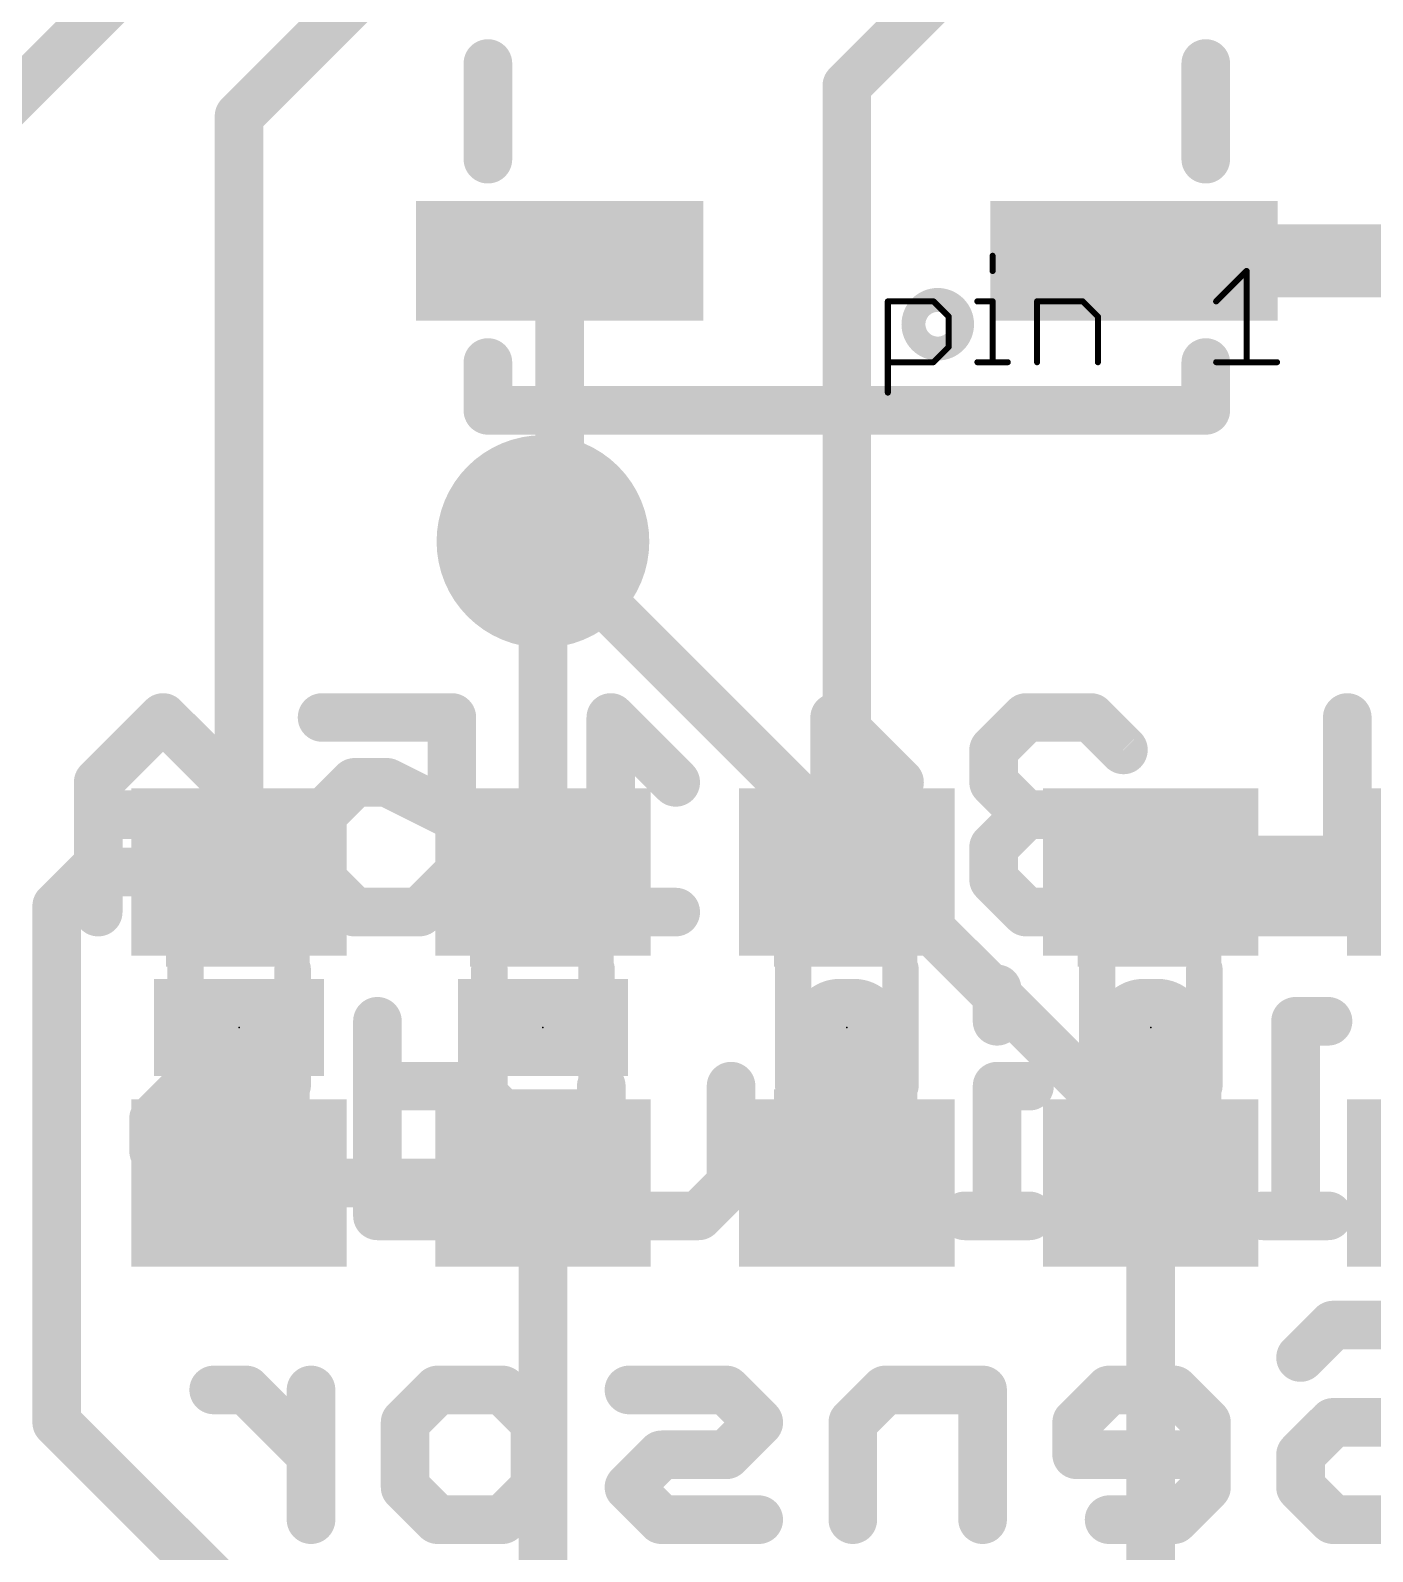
# Model space of a CAD drawing. Extents: x -0.1 to 16.5, y -10.2 to 17.9.
# Drawn here: x 4.21 to 9.82, y 6.7 to 13.06 of the extents above; entities that cross this region are included whole.
import ezdxf

# ---------------------------------------------------------------- set-up
doc = ezdxf.new("R2010")
doc.units = 0
for name, color, linetype in [('1', 12, 'CONTINUOUS'), ('16', 132, 'CONTINUOUS'), ('18', 110, 'CONTINUOUS'), ('21', 41, 'CONTINUOUS'), ('22', 40, 'CONTINUOUS'), ('23', 53, 'CONTINUOUS'), ('51', 53, 'CONTINUOUS')]:
    doc.layers.add(name, color=color, linetype=linetype)

# ---------------------------------------------------------------- blocks, each defined once
blk = doc.blocks.new('RECT')
blk.add_solid([(-0.5, -0.5), (0.5, -0.5), (-0.5, 0.5), (0.5, 0.5)])
blk = doc.blocks.new('ROUNDV')
at = {"const_width": 0.5}
blk.add_lwpolyline([(0, -0.25, 1), (0, 0.25, 1), (0, -0.25)], format="xyb", dxfattribs=at)

msp = doc.modelspace()

# ---------------------------------------------------------------- linework, layer by layer
at = {"layer": '1'}
for points, const_width in [([(3.81, 12.446), (5.334, 13.97)], 0.2032), ([(5.08, 12.7), (5.725, 13.345)], 0.2032), ([(7.62, 12.827), (8.138, 13.345)], 0.2032), ([(7.62, 9.54), (7.62, 12.827)], 0.2032), ([(5.08, 9.54), (5.08, 12.7)], 0.2032), ([(11.4, 12.095), (8.82, 12.095)], 0.3048), ([(6.42, 10.992), (6.42, 12.095)], 0.2032), ([(6.35, 10.922), (6.42, 10.992)], 0.2032), ([(6.35, 10.922), (6.35, 9.54)], 0.2032), ([(10.16, 9.54), (8.89, 9.54)], 0.3048), ([(4.318, 9.398), (4.46, 9.54)], 0.2032), ([(4.46, 9.54), (5.08, 9.54)], 0.2032), ([(4.318, 7.239), (4.318, 9.398)], 0.2032), ([(6.35, 8.24), (5.08, 8.24)], 0.2032), ([(6.35, 6.35), (6.35, 8.24)], 0.2032), ([(6.35, 5.207), (4.318, 7.239)], 0.2032)]:
    msp.add_lwpolyline(points, dxfattribs=dict(at, const_width=const_width))
for points, const_width in [([(7.6708, 12.827, 1), (7.5692, 12.827)], 0.1016), ([(7.5841, 12.8629, 1), (7.6559, 12.7911)], 0.1016), ([(5.1308, 12.7, 1), (5.0292, 12.7)], 0.1016), ([(5.0441, 12.7359, 1), (5.1159, 12.6641)], 0.1016), ([(8.82, 12.1712, 1), (8.82, 12.0188)], 0.1524), ([(6.4708, 12.095, 1), (6.3692, 12.095)], 0.1016), ([(6.4559, 10.9561, 1), (6.3841, 11.0279)], 0.1016), ([(6.4008, 10.922, 1), (6.2992, 10.922)], 0.1016), ([(6.3141, 10.9579, 1), (6.3859, 10.8861)], 0.1016), ([(6.3692, 10.992, 1), (6.4708, 10.992)], 0.1016), ([(8.89, 9.6162, 1), (8.89, 9.4638)], 0.1524), ([(4.46, 9.5908, 1), (4.46, 9.4892)], 0.1016), ([(4.4959, 9.5041, 1), (4.4241, 9.5759)], 0.1016), ([(5.08, 9.4892, 1), (5.08, 9.5908)], 0.1016), ([(5.0292, 9.54, 1), (5.1308, 9.54)], 0.1016), ([(6.2992, 9.54, 1), (6.4008, 9.54)], 0.1016), ([(7.5692, 9.54, 1), (7.6708, 9.54)], 0.1016), ([(4.3688, 9.398, 1), (4.2672, 9.398)], 0.1016), ([(4.2821, 9.4339, 1), (4.3539, 9.3621)], 0.1016), ([(5.08, 8.2908, 1), (5.08, 8.1892)], 0.1016), ([(6.4008, 8.24, 1), (6.2992, 8.24)], 0.1016), ([(6.35, 8.1892, 1), (6.35, 8.2908)], 0.1016), ([(4.3539, 7.2749, 1), (4.2821, 7.2031)], 0.1016), ([(4.2672, 7.239, 1), (4.3688, 7.239)], 0.1016)]:
    msp.add_lwpolyline(points, format="xyb", dxfattribs=dict(at, const_width=const_width))
at = {"layer": '16', "const_width": 0.2032}
for points in [[(8.89, 8.382), (6.35, 10.922)], [(8.89, 1.27), (8.89, 8.382)]]:
    msp.add_lwpolyline(points, dxfattribs=at)
at = {"layer": '16', "const_width": 0.1016}
for points in [[(6.3859, 10.9579, 1), (6.3141, 10.8861)], [(8.9408, 8.382, 1), (8.8392, 8.382)], [(8.8541, 8.3461, 1), (8.9259, 8.4179)]]:
    msp.add_lwpolyline(points, format="xyb", dxfattribs=at)
at = {"layer": '21'}
for points, const_width in [([(6.12, 12.92), (6.12, 12.52)], 0.2032), ([(9.12, 12.92), (9.12, 12.52)], 0.2032), ([(6.12, 11.47), (6.12, 11.67)], 0.2032), ([(9.12, 11.47), (9.12, 11.67)], 0.2032), ([(6.12, 11.47), (9.12, 11.47)], 0.2032), ([(7.6505, 8.89), (7.5895, 8.89)], 0.4064), ([(8.9205, 8.89), (8.8595, 8.89)], 0.4064)]:
    msp.add_lwpolyline(points, dxfattribs=dict(at, const_width=const_width))
for points, const_width in [([(6.1708, 12.92, 1), (6.0692, 12.92)], 0.1016), ([(9.1708, 12.92, 1), (9.0692, 12.92)], 0.1016), ([(6.0692, 12.52, 1), (6.1708, 12.52)], 0.1016), ([(9.0692, 12.52, 1), (9.1708, 12.52)], 0.1016), ([(8, 11.78, 1), (8, 11.88, 1), (8, 11.78)], 0.2032), ([(6.1708, 11.67, 1), (6.0692, 11.67)], 0.1016), ([(9.1708, 11.67, 1), (9.0692, 11.67)], 0.1016), ([(6.12, 11.5208, 1), (6.12, 11.4192)], 0.1016), ([(6.0692, 11.47, 1), (6.1708, 11.47)], 0.1016), ([(9.0692, 11.47, 1), (9.1708, 11.47)], 0.1016), ([(9.12, 11.4192, 1), (9.12, 11.5208)], 0.1016), ([(7.5895, 8.9916, 1), (7.5895, 8.7884)], 0.2032), ([(7.6505, 8.7884, 1), (7.6505, 8.9916)], 0.2032), ([(8.8595, 8.9916, 1), (8.8595, 8.7884)], 0.2032), ([(8.9205, 8.7884, 1), (8.9205, 8.9916)], 0.2032)]:
    msp.add_lwpolyline(points, format="xyb", dxfattribs=dict(at, const_width=const_width))
at = {"layer": '22', "const_width": 0.2032}
for points in [[(4.7626, 10.1861), (4.4914, 9.9149)], [(5.0338, 9.9149), (4.7626, 10.1861)], [(5.427, 10.1861), (5.9693, 10.1861)], [(5.9693, 10.1861), (5.9693, 9.7793)], [(6.9048, 9.9149), (6.6336, 10.1861)], [(6.6336, 10.1861), (6.6336, 9.3726)], [(7.8403, 9.9149), (7.5692, 10.1861)], [(7.5692, 10.1861), (7.5692, 9.3726)], [(8.3691, 10.1861), (8.2335, 10.0505)], [(8.6403, 10.1861), (8.3691, 10.1861)], [(8.7758, 10.0505), (8.6403, 10.1861)], [(9.7114, 10.1861), (9.7114, 9.3726)], [(8.2335, 10.0505), (8.2335, 9.9149)], [(4.4914, 9.9149), (4.4914, 9.3726)], [(5.0338, 9.3726), (5.0338, 9.9149)], [(5.5625, 9.9149), (5.427, 9.7793)], [(5.6981, 9.9149), (5.5625, 9.9149)], [(5.9693, 9.7793), (5.6981, 9.9149)], [(8.2335, 9.9149), (8.3691, 9.7793)], [(5.0338, 9.7793), (4.4914, 9.7793)], [(5.427, 9.7793), (5.427, 9.5082)], [(8.3691, 9.7793), (8.2335, 9.6438)], [(8.3691, 9.7793), (8.5047, 9.7793)], [(8.2335, 9.6438), (8.2335, 9.5082)], [(5.427, 9.5082), (5.5625, 9.3726)], [(5.8337, 9.3726), (5.9693, 9.5082)], [(8.2335, 9.5082), (8.3691, 9.3726)], [(8.6403, 9.3726), (8.7758, 9.5082)], [(5.5625, 9.3726), (5.8337, 9.3726)], [(6.9048, 9.3726), (6.3625, 9.3726)], [(7.8403, 9.3726), (7.298, 9.3726)], [(8.3691, 9.3726), (8.6403, 9.3726)], [(9.7114, 9.3726), (9.169, 9.3726)], [(8.2479, 9.0517), (8.2479, 8.9161)], [(5.6583, 8.9161), (5.6583, 8.1026)], [(9.6309, 8.9161), (9.4953, 8.9161)], [(9.4953, 8.9161), (9.4953, 8.1026)], [(7.6243, 8.7805), (7.6243, 8.2382)], [(8.8716, 8.7805), (8.8716, 8.2382)], [(4.8584, 8.6449), (4.7228, 8.5093)], [(5.1296, 8.6449), (4.8584, 8.6449)], [(5.2651, 8.5093), (5.1296, 8.6449)], [(6.0651, 8.6449), (5.6583, 8.6449)], [(6.2007, 8.5093), (6.0651, 8.6449)], [(6.5938, 8.1026), (6.5938, 8.6449)], [(7.1362, 8.6449), (7.1362, 8.2382)], [(7.7598, 8.6449), (7.4887, 8.6449)], [(8.3835, 8.6449), (8.2479, 8.6449)], [(8.2479, 8.6449), (8.2479, 8.1026)], [(9.0072, 8.6449), (8.736, 8.6449)], [(4.7228, 8.5093), (4.7228, 8.3738)], [(5.2651, 8.2382), (5.2651, 8.5093)], [(6.2007, 8.2382), (6.2007, 8.5093)], [(4.7228, 8.3738), (5.2651, 8.3738)], [(5.1296, 8.1026), (5.2651, 8.2382)], [(6.0651, 8.1026), (6.2007, 8.2382)], [(7.1362, 8.2382), (7.0006, 8.1026)], [(7.6243, 8.2382), (7.4887, 8.1026)], [(8.8716, 8.2382), (8.736, 8.1026)], [(4.8584, 8.1026), (5.1296, 8.1026)], [(5.6583, 8.1026), (6.0651, 8.1026)], [(7.0006, 8.1026), (6.5938, 8.1026)], [(8.3835, 8.1026), (8.1124, 8.1026)], [(9.6309, 8.1026), (9.3597, 8.1026)], [(9.5161, 7.5105), (9.6517, 7.6461)], [(9.6517, 7.6461), (9.9228, 7.6461)], [(5.1096, 7.3749), (4.9741, 7.3749)], [(5.3808, 7.1038), (5.1096, 7.3749)], [(5.3808, 6.8326), (5.3808, 7.3749)], [(5.774, 7.2393), (5.9096, 7.3749)], [(5.9096, 7.3749), (6.1807, 7.3749)], [(6.1807, 7.3749), (6.3163, 7.2393)], [(7.1163, 7.3749), (6.7095, 7.3749)], [(7.2518, 7.2393), (7.1163, 7.3749)], [(7.7806, 7.3749), (7.645, 7.2393)], [(8.1874, 7.3749), (7.7806, 7.3749)], [(8.1874, 6.8326), (8.1874, 7.3749)], [(8.7161, 7.3749), (8.5806, 7.2393)], [(8.9873, 7.3749), (8.7161, 7.3749)], [(9.1229, 7.2393), (8.9873, 7.3749)], [(5.774, 6.9682), (5.774, 7.2393)], [(6.3163, 7.2393), (6.3163, 6.9682)], [(7.1163, 7.1038), (7.2518, 7.2393)], [(7.645, 7.2393), (7.645, 6.8326)], [(8.5806, 7.2393), (8.5806, 7.1038)], [(9.1229, 6.9682), (9.1229, 7.2393)], [(9.6517, 7.2393), (9.5161, 7.1038)], [(9.9228, 7.2393), (9.6517, 7.2393)], [(6.7095, 6.9682), (6.8451, 7.1038)], [(6.8451, 7.1038), (7.1163, 7.1038)], [(8.5806, 7.1038), (9.1229, 7.1038)], [(9.5161, 7.1038), (9.5161, 6.9682)], [(5.9096, 6.8326), (5.774, 6.9682)], [(6.3163, 6.9682), (6.1807, 6.8326)], [(6.8451, 6.8326), (6.7095, 6.9682)], [(8.9873, 6.8326), (9.1229, 6.9682)], [(9.5161, 6.9682), (9.6517, 6.8326)], [(6.1807, 6.8326), (5.9096, 6.8326)], [(7.2518, 6.8326), (6.8451, 6.8326)], [(8.7161, 6.8326), (8.9873, 6.8326)], [(9.6517, 6.8326), (9.9228, 6.8326)]]:
    msp.add_lwpolyline(points, dxfattribs=at)
at = {"layer": '22', "const_width": 0.1016}
for points in [[(4.7985, 10.222, 1), (4.7267, 10.1502)], [(4.7985, 10.1502, 1), (4.7267, 10.222)], [(5.427, 10.2369, 1), (5.427, 10.1353)], [(6.0201, 10.1861, 1), (5.9185, 10.1861)], [(5.9693, 10.1353, 1), (5.9693, 10.2369)], [(6.6696, 10.222, 1), (6.5977, 10.1502)], [(6.6844, 10.1861, 1), (6.5828, 10.1861)], [(7.6051, 10.222, 1), (7.5332, 10.1502)], [(7.62, 10.1861, 1), (7.5184, 10.1861)], [(8.3691, 10.2369, 1), (8.3691, 10.1353)], [(8.405, 10.1502, 1), (8.3332, 10.222)], [(8.6762, 10.222, 1), (8.6043, 10.1502)], [(8.6403, 10.1353, 1), (8.6403, 10.2369)], [(9.7622, 10.1861, 1), (9.6606, 10.1861)], [(8.2843, 10.0505, 1), (8.1827, 10.0505)], [(8.1976, 10.0864, 1), (8.2694, 10.0146)], [(8.7399, 10.0146, 1), (8.8118, 10.0864)], [(4.5422, 9.9149, 1), (4.4406, 9.9149)], [(4.4555, 9.9508, 1), (4.5274, 9.879)], [(5.0846, 9.9149, 1), (4.983, 9.9149)], [(4.9978, 9.879, 1), (5.0697, 9.9508)], [(5.5625, 9.9657, 1), (5.5625, 9.8641)], [(5.5985, 9.879, 1), (5.5266, 9.9508)], [(5.7208, 9.9604, 1), (5.6754, 9.8695)], [(5.6981, 9.8641, 1), (5.6981, 9.9657)], [(6.8689, 9.879, 1), (6.9407, 9.9508)], [(7.8044, 9.879, 1), (7.8762, 9.9508)], [(8.2694, 9.9508, 1), (8.1976, 9.879)], [(8.1827, 9.9149, 1), (8.2843, 9.9149)], [(4.4914, 9.8301, 1), (4.4914, 9.7285)], [(5.0338, 9.7285, 1), (5.0338, 9.8301)], [(5.391, 9.8153, 1), (5.4629, 9.7434)], [(5.4778, 9.7793, 1), (5.3762, 9.7793)], [(5.9466, 9.7339, 1), (5.992, 9.8248)], [(8.3691, 9.8301, 1), (8.3691, 9.7285)], [(8.405, 9.7434, 1), (8.3332, 9.8153)], [(8.3332, 9.7434, 1), (8.405, 9.8153)], [(8.5047, 9.7285, 1), (8.5047, 9.8301)], [(5.9185, 9.7793, 1), (6.0201, 9.7793)], [(8.2843, 9.6438, 1), (8.1827, 9.6438)], [(8.1976, 9.6797, 1), (8.2694, 9.6078)], [(5.4629, 9.5441, 1), (5.391, 9.4723)], [(6.0052, 9.4723, 1), (5.9334, 9.5441)], [(8.2694, 9.5441, 1), (8.1976, 9.4723)], [(8.8118, 9.4723, 1), (8.7399, 9.5441)], [(5.3762, 9.5082, 1), (5.4778, 9.5082)], [(8.1827, 9.5082, 1), (8.2843, 9.5082)], [(4.4406, 9.3726, 1), (4.5422, 9.3726)], [(4.983, 9.3726, 1), (5.0846, 9.3726)], [(5.5625, 9.4234, 1), (5.5625, 9.3218)], [(5.5266, 9.3367, 1), (5.5985, 9.4085)], [(5.7978, 9.4085, 1), (5.8696, 9.3367)], [(5.8337, 9.3218, 1), (5.8337, 9.4234)], [(6.3625, 9.4234, 1), (6.3625, 9.3218)], [(6.5828, 9.3726, 1), (6.6844, 9.3726)], [(6.9048, 9.3218, 1), (6.9048, 9.4234)], [(7.298, 9.4234, 1), (7.298, 9.3218)], [(7.5184, 9.3726, 1), (7.62, 9.3726)], [(7.8403, 9.3218, 1), (7.8403, 9.4234)], [(8.3691, 9.4234, 1), (8.3691, 9.3218)], [(8.3332, 9.3367, 1), (8.405, 9.4085)], [(8.6043, 9.4085, 1), (8.6762, 9.3367)], [(8.6403, 9.3218, 1), (8.6403, 9.4234)], [(9.169, 9.4234, 1), (9.169, 9.3218)], [(9.6606, 9.3726, 1), (9.7622, 9.3726)], [(9.7114, 9.3218, 1), (9.7114, 9.4234)], [(8.2987, 9.0517, 1), (8.1971, 9.0517)], [(5.7091, 8.9161, 1), (5.6075, 8.9161)], [(8.1971, 8.9161, 1), (8.2987, 8.9161)], [(9.4953, 8.9669, 1), (9.4953, 8.8653)], [(9.5461, 8.9161, 1), (9.4445, 8.9161)], [(9.6309, 8.8653, 1), (9.6309, 8.9669)], [(7.6751, 8.7805, 1), (7.5735, 8.7805)], [(8.9224, 8.7805, 1), (8.8208, 8.7805)], [(4.8584, 8.6957, 1), (4.8584, 8.5941)], [(4.8943, 8.609, 1), (4.8225, 8.6808)], [(5.1655, 8.6808, 1), (5.0936, 8.609)], [(5.1296, 8.5941, 1), (5.1296, 8.6957)], [(5.6583, 8.6957, 1), (5.6583, 8.5941)], [(6.101, 8.6808, 1), (6.0291, 8.609)], [(6.0651, 8.5941, 1), (6.0651, 8.6957)], [(6.6446, 8.6449, 1), (6.543, 8.6449)], [(7.187, 8.6449, 1), (7.0854, 8.6449)], [(7.4887, 8.6957, 1), (7.4887, 8.5941)], [(7.7598, 8.5941, 1), (7.7598, 8.6957)], [(8.2479, 8.6957, 1), (8.2479, 8.5941)], [(8.2987, 8.6449, 1), (8.1971, 8.6449)], [(8.3835, 8.5941, 1), (8.3835, 8.6957)], [(8.736, 8.6957, 1), (8.736, 8.5941)], [(9.0072, 8.5941, 1), (9.0072, 8.6957)], [(4.7736, 8.5093, 1), (4.672, 8.5093)], [(4.6869, 8.5453, 1), (4.7587, 8.4734)], [(5.3159, 8.5093, 1), (5.2143, 8.5093)], [(5.2292, 8.4734, 1), (5.3011, 8.5453)], [(6.2515, 8.5093, 1), (6.1499, 8.5093)], [(6.1647, 8.4734, 1), (6.2366, 8.5453)], [(4.7228, 8.4246, 1), (4.7228, 8.323)], [(5.2651, 8.323, 1), (5.2651, 8.4246)], [(4.672, 8.3738, 1), (4.7736, 8.3738)], [(5.3011, 8.2023, 1), (5.2292, 8.2741)], [(6.2366, 8.2023, 1), (6.1647, 8.2741)], [(7.1721, 8.2023, 1), (7.1002, 8.2741)], [(7.6602, 8.2023, 1), (7.5883, 8.2741)], [(8.9075, 8.2023, 1), (8.8357, 8.2741)], [(5.2143, 8.2382, 1), (5.3159, 8.2382)], [(6.1499, 8.2382, 1), (6.2515, 8.2382)], [(7.0854, 8.2382, 1), (7.187, 8.2382)], [(7.5735, 8.2382, 1), (7.6751, 8.2382)], [(8.8208, 8.2382, 1), (8.9224, 8.2382)], [(4.8584, 8.1534, 1), (4.8584, 8.0518)], [(5.1296, 8.0518, 1), (5.1296, 8.1534)], [(5.6583, 8.1534, 1), (5.6583, 8.0518)], [(6.0651, 8.0518, 1), (6.0651, 8.1534)], [(6.5938, 8.1534, 1), (6.5938, 8.0518)], [(7.0006, 8.0518, 1), (7.0006, 8.1534)], [(8.1124, 8.1534, 1), (8.1124, 8.0518)], [(8.3835, 8.0518, 1), (8.3835, 8.1534)], [(9.3597, 8.1534, 1), (9.3597, 8.0518)], [(9.6309, 8.0518, 1), (9.6309, 8.1534)], [(5.0936, 8.1385, 1), (5.1655, 8.0667)], [(5.6075, 8.1026, 1), (5.7091, 8.1026)], [(6.0291, 8.1385, 1), (6.101, 8.0667)], [(6.543, 8.1026, 1), (6.6446, 8.1026)], [(6.9647, 8.1385, 1), (7.0365, 8.0667)], [(7.4528, 8.1385, 1), (7.5246, 8.0667)], [(8.1971, 8.1026, 1), (8.2987, 8.1026)], [(8.7001, 8.1385, 1), (8.772, 8.0667)], [(9.4445, 8.1026, 1), (9.5461, 8.1026)], [(9.6517, 7.6969, 1), (9.6517, 7.5953)], [(9.6876, 7.6102, 1), (9.6157, 7.682)], [(9.4802, 7.5464, 1), (9.552, 7.4746)], [(4.9741, 7.4257, 1), (4.9741, 7.3241)], [(5.1456, 7.4108, 1), (5.0737, 7.339)], [(5.1096, 7.3241, 1), (5.1096, 7.4257)], [(5.4316, 7.3749, 1), (5.33, 7.3749)], [(5.9096, 7.4257, 1), (5.9096, 7.3241)], [(5.9455, 7.339, 1), (5.8737, 7.4108)], [(6.2167, 7.4108, 1), (6.1448, 7.339)], [(6.1807, 7.3241, 1), (6.1807, 7.4257)], [(6.7095, 7.4257, 1), (6.7095, 7.3241)], [(7.1522, 7.4108, 1), (7.0803, 7.339)], [(7.1163, 7.3241, 1), (7.1163, 7.4257)], [(7.7806, 7.4257, 1), (7.7806, 7.3241)], [(7.8165, 7.339, 1), (7.7447, 7.4108)], [(8.2382, 7.3749, 1), (8.1366, 7.3749)], [(8.1874, 7.3241, 1), (8.1874, 7.4257)], [(8.7161, 7.4257, 1), (8.7161, 7.3241)], [(8.7521, 7.339, 1), (8.6802, 7.4108)], [(9.0232, 7.4108, 1), (8.9514, 7.339)], [(8.9873, 7.3241, 1), (8.9873, 7.4257)], [(5.8248, 7.2393, 1), (5.7232, 7.2393)], [(5.7381, 7.2753, 1), (5.8099, 7.2034)], [(6.3671, 7.2393, 1), (6.2655, 7.2393)], [(6.2804, 7.2034, 1), (6.3522, 7.2753)], [(7.2878, 7.2034, 1), (7.2159, 7.2753)], [(7.2159, 7.2034, 1), (7.2878, 7.2753)], [(7.6958, 7.2393, 1), (7.5942, 7.2393)], [(7.6091, 7.2753, 1), (7.681, 7.2034)], [(8.5446, 7.2753, 1), (8.6165, 7.2034)], [(8.6314, 7.2393, 1), (8.5298, 7.2393)], [(9.1737, 7.2393, 1), (9.0721, 7.2393)], [(9.087, 7.2034, 1), (9.1588, 7.2753)], [(9.6517, 7.2901, 1), (9.6517, 7.1885)], [(9.6876, 7.2034, 1), (9.6157, 7.2753)], [(5.3449, 7.0678, 1), (5.4167, 7.1397)], [(6.8451, 7.1546, 1), (6.8451, 7.053)], [(6.881, 7.0678, 1), (6.8092, 7.1397)], [(7.0803, 7.1397, 1), (7.1522, 7.0678)], [(7.1163, 7.053, 1), (7.1163, 7.1546)], [(8.5806, 7.1546, 1), (8.5806, 7.053)], [(9.1229, 7.053, 1), (9.1229, 7.1546)], [(9.5669, 7.1038, 1), (9.4653, 7.1038)], [(9.4802, 7.1397, 1), (9.552, 7.0678)], [(8.5298, 7.1038, 1), (8.6314, 7.1038)], [(5.8099, 7.0041, 1), (5.7381, 6.9323)], [(6.3522, 6.9323, 1), (6.2804, 7.0041)], [(6.7454, 7.0041, 1), (6.6736, 6.9323)], [(9.1588, 6.9323, 1), (9.087, 7.0041)], [(9.552, 7.0041, 1), (9.4802, 6.9323)], [(5.7232, 6.9682, 1), (5.8248, 6.9682)], [(6.2655, 6.9682, 1), (6.3671, 6.9682)], [(6.6736, 7.0041, 1), (6.7454, 6.9323)], [(9.0721, 6.9682, 1), (9.1737, 6.9682)], [(9.4653, 6.9682, 1), (9.5669, 6.9682)], [(5.9096, 6.8834, 1), (5.9096, 6.7818)], [(6.1807, 6.7818, 1), (6.1807, 6.8834)], [(6.8451, 6.8834, 1), (6.8451, 6.7818)], [(7.2518, 6.7818, 1), (7.2518, 6.8834)], [(8.7161, 6.8834, 1), (8.7161, 6.7818)], [(8.9873, 6.7818, 1), (8.9873, 6.8834)], [(9.6517, 6.8834, 1), (9.6517, 6.7818)], [(5.33, 6.8326, 1), (5.4316, 6.8326)], [(5.8737, 6.7967, 1), (5.9455, 6.8685)], [(6.1448, 6.8685, 1), (6.2167, 6.7967)], [(6.8092, 6.7967, 1), (6.881, 6.8685)], [(7.5942, 6.8326, 1), (7.6958, 6.8326)], [(8.1366, 6.8326, 1), (8.2382, 6.8326)], [(8.9514, 6.8685, 1), (9.0232, 6.7967)], [(9.6157, 6.7967, 1), (9.6876, 6.8685)]]:
    msp.add_lwpolyline(points, format="xyb", dxfattribs=at)
at = {"layer": '23'}
for p in [(5.08, 8.89), (6.35, 8.89), (7.62, 8.89), (8.89, 8.89)]:
    msp.add_point(p, dxfattribs=at)
at = {"layer": '51'}
for points, const_width in [([(8.2292, 12.1162), (8.2292, 12.0526)], 0.0254), ([(9.1635, 11.9255), (9.2906, 12.0526)], 0.0254), ([(9.2906, 12.0526), (9.2906, 11.6713)], 0.0254), ([(7.7914, 11.5442), (7.7914, 11.9255)], 0.0254), ([(7.7914, 11.9255), (7.9821, 11.9255)], 0.0254), ([(7.9821, 11.9255), (8.0456, 11.862)], 0.0254), ([(8.1656, 11.9255), (8.2292, 11.9255)], 0.0254), ([(8.2292, 11.9255), (8.2292, 11.6713)], 0.0254), ([(8.4151, 11.6713), (8.4151, 11.9255)], 0.0254), ([(8.4151, 11.9255), (8.6057, 11.9255)], 0.0254), ([(8.6057, 11.9255), (8.6693, 11.862)], 0.0254), ([(8.0456, 11.862), (8.0456, 11.7349)], 0.0254), ([(8.6693, 11.862), (8.6693, 11.6713)], 0.0254), ([(8.0456, 11.7349), (7.9821, 11.6713)], 0.0254), ([(7.9821, 11.6713), (7.7914, 11.6713)], 0.0254), ([(8.1656, 11.6713), (8.2927, 11.6713)], 0.0254), ([(9.1635, 11.6713), (9.4177, 11.6713)], 0.0254), ([(4.856, 8.645), (4.856, 9.135)], 0.1524), ([(5.304, 9.135), (5.304, 8.645)], 0.1524), ([(6.126, 8.645), (6.126, 9.135)], 0.1524), ([(6.574, 9.135), (6.574, 8.645)], 0.1524), ([(7.396, 8.645), (7.396, 9.135)], 0.1524), ([(7.844, 9.135), (7.844, 8.645)], 0.1524), ([(8.666, 8.645), (8.666, 9.135)], 0.1524), ([(9.114, 9.135), (9.114, 8.645)], 0.1524)]:
    msp.add_lwpolyline(points, dxfattribs=dict(at, const_width=const_width))
for points, const_width in [([(8.2355, 12.1162, 1), (8.2228, 12.1162)], 0.0127), ([(8.2228, 12.0526, 1), (8.2355, 12.0526)], 0.0127), ([(9.2969, 12.0526, 1), (9.2842, 12.0526)], 0.0127), ([(9.2951, 12.0481, 1), (9.2861, 12.0571)], 0.0127), ([(7.7977, 11.9255, 1), (7.785, 11.9255)], 0.0127), ([(7.7914, 11.9319, 1), (7.7914, 11.9192)], 0.0127), ([(7.9865, 11.93, 1), (7.9776, 11.921)], 0.0127), ([(7.9821, 11.9192, 1), (7.9821, 11.9319)], 0.0127), ([(8.1656, 11.9319, 1), (8.1656, 11.9192)], 0.0127), ([(8.2355, 11.9255, 1), (8.2228, 11.9255)], 0.0127), ([(8.2292, 11.9192, 1), (8.2292, 11.9319)], 0.0127), ([(8.4151, 11.9319, 1), (8.4151, 11.9192)], 0.0127), ([(8.4214, 11.9255, 1), (8.4087, 11.9255)], 0.0127), ([(8.6102, 11.93, 1), (8.6012, 11.921)], 0.0127), ([(8.6057, 11.9192, 1), (8.6057, 11.9319)], 0.0127), ([(9.159, 11.93, 1), (9.168, 11.921)], 0.0127), ([(8.052, 11.862, 1), (8.0393, 11.862)], 0.0127), ([(8.0411, 11.8575, 1), (8.0501, 11.8665)], 0.0127), ([(8.6756, 11.862, 1), (8.6629, 11.862)], 0.0127), ([(8.6648, 11.8575, 1), (8.6738, 11.8665)], 0.0127), ([(8.0393, 11.7349, 1), (8.052, 11.7349)], 0.0127), ([(8.0501, 11.7304, 1), (8.0411, 11.7393)], 0.0127), ([(7.7914, 11.6776, 1), (7.7914, 11.665)], 0.0127), ([(7.9776, 11.6758, 1), (7.9865, 11.6668)], 0.0127), ([(7.9821, 11.665, 1), (7.9821, 11.6776)], 0.0127), ([(8.1656, 11.6776, 1), (8.1656, 11.665)], 0.0127), ([(8.2228, 11.6713, 1), (8.2355, 11.6713)], 0.0127), ([(8.2927, 11.665, 1), (8.2927, 11.6776)], 0.0127), ([(8.4087, 11.6713, 1), (8.4214, 11.6713)], 0.0127), ([(8.6629, 11.6713, 1), (8.6756, 11.6713)], 0.0127), ([(9.1635, 11.6776, 1), (9.1635, 11.665)], 0.0127), ([(9.2842, 11.6713, 1), (9.2969, 11.6713)], 0.0127), ([(9.4177, 11.665, 1), (9.4177, 11.6776)], 0.0127), ([(7.785, 11.5442, 1), (7.7977, 11.5442)], 0.0127), ([(4.8941, 9.135, 1), (4.8179, 9.135)], 0.0762), ([(5.3421, 9.135, 1), (5.2659, 9.135)], 0.0762), ([(6.1641, 9.135, 1), (6.0879, 9.135)], 0.0762), ([(6.6121, 9.135, 1), (6.5359, 9.135)], 0.0762), ([(7.4341, 9.135, 1), (7.3579, 9.135)], 0.0762), ([(7.8821, 9.135, 1), (7.8059, 9.135)], 0.0762), ([(8.7041, 9.135, 1), (8.6279, 9.135)], 0.0762), ([(9.1521, 9.135, 1), (9.0759, 9.135)], 0.0762), ([(4.8179, 8.645, 1), (4.8941, 8.645)], 0.0762), ([(5.2659, 8.645, 1), (5.3421, 8.645)], 0.0762), ([(6.0879, 8.645, 1), (6.1641, 8.645)], 0.0762), ([(6.5359, 8.645, 1), (6.6121, 8.645)], 0.0762), ([(7.3579, 8.645, 1), (7.4341, 8.645)], 0.0762), ([(7.8059, 8.645, 1), (7.8821, 8.645)], 0.0762), ([(8.6279, 8.645, 1), (8.7041, 8.645)], 0.0762), ([(9.0759, 8.645, 1), (9.1521, 8.645)], 0.0762)]:
    msp.add_lwpolyline(points, format="xyb", dxfattribs=dict(at, const_width=const_width))

# ---------------------------------------------------------------- block references
at = {"layer": '1'}
for p, xscale, yscale, rotation in [((6.42, 12.095), 1.2, 0.5, 180), ((8.82, 12.095), 1.2, 0.5, 180), ((5.08, 9.54), 0.7, 0.9, 270), ((6.35, 9.54), 0.7, 0.9, 270), ((7.62, 9.54), 0.7, 0.9, 270), ((8.89, 9.54), 0.7, 0.9, 270), ((10.16, 9.54), 0.7, 0.9, 270), ((5.08, 8.24), 0.7, 0.9, 270), ((6.35, 8.24), 0.7, 0.9, 270), ((7.62, 8.24), 0.7, 0.9, 270), ((8.89, 8.24), 0.7, 0.9, 270), ((10.16, 8.24), 0.7, 0.9, 270)]:
    msp.add_blockref('RECT', p, dxfattribs=dict(at, xscale=xscale, yscale=yscale, rotation=rotation))
at = {"layer": '18', "xscale": 0.889, "yscale": 0.889}
msp.add_blockref('ROUNDV', (6.35, 10.922), dxfattribs=at)
msp.add_blockref('ROUNDV', (6.35, 10.922), dxfattribs=at)
at = {"layer": '21', "xscale": 0.4064, "yscale": 0.7112, "rotation": 270}
for p in [(5.08, 8.89), (6.35, 8.89)]:
    msp.add_blockref('RECT', p, dxfattribs=at)
at = {"layer": '51', "xscale": 0.3, "yscale": 0.5999, "rotation": 270}
for p in [(5.0751, 9.294), (6.3452, 9.294), (7.6152, 9.294), (8.8852, 9.294), (5.0751, 8.4812), (6.3452, 8.4812), (7.6152, 8.4812), (8.8852, 8.4812)]:
    msp.add_blockref('RECT', p, dxfattribs=at)

doc.saveas('drawing.dxf')
